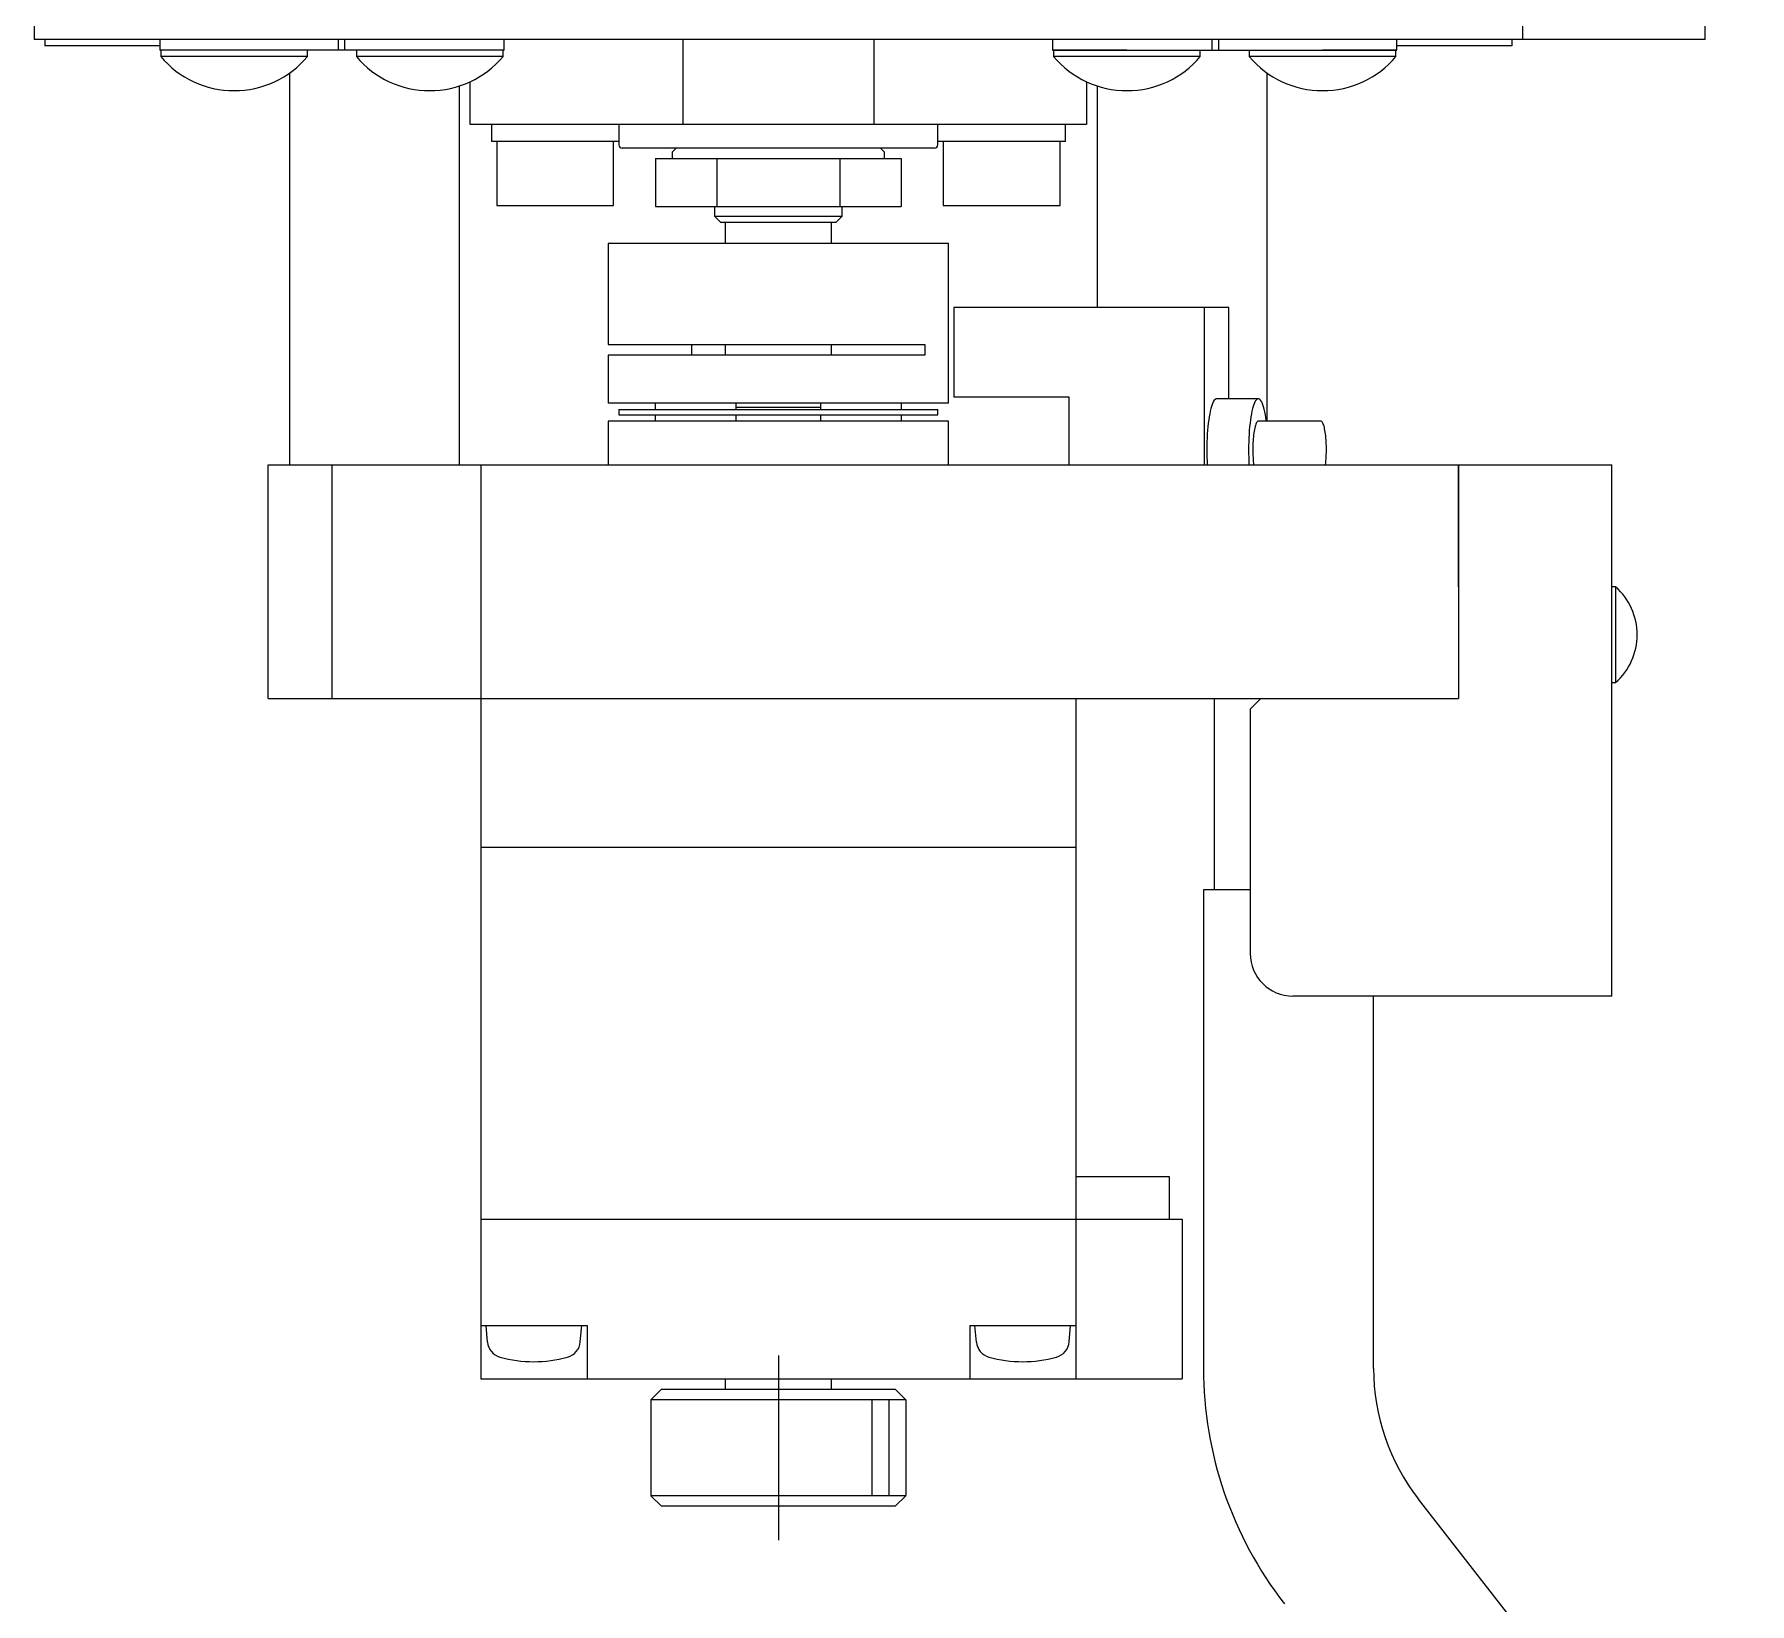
# Model space of a CAD drawing. Extents: x -4 to 428, y 25 to 494.
# Drawn here: x 126.9 to 207.6, y 221 to 294.8 of the extents above; entities that cross this region are included whole.
import ezdxf

# ---------------------------------------------------------------- set-up
doc = ezdxf.new("R2010")
doc.units = 0
doc.header["$LTSCALE"] = 10
doc.linetypes.add('CENTER', pattern=[2, 1.25, -0.25, 0.25, -0.25])
doc.layers.get('0').update_dxf_attribs({"linetype": 'CONTINUOUS'})

msp = doc.modelspace()

# ---------------------------------------------------------------- linework, layer by layer
at = {"color": 7, "linetype": 'CONTINUOUS'}
for p, q in [((126.93116, 364.548868), (126.93116, 294.548868)), ((196.93116, 364.548868), (196.93116, 294.548868)), ((205.53116, 294.548868), (205.53116, 364.548868)), ((205.53116, 294.548868), (126.93116, 294.548868)), ((127.43116, 294.548868), (127.43116, 294.248868)), ((132.83116, 294.548868), (132.83116, 294.048868)), ((149.03116, 294.048868), (149.03116, 294.548868)), ((157.43116, 294.548868), (157.43116, 290.548868)), ((166.43116, 290.548868), (166.43116, 294.548868)), ((174.831162, 294.548868), (174.831162, 294.048868)), ((191.031162, 294.048868), (191.031162, 294.548868)), ((196.43116, 294.548868), (196.43116, 294.248868)), ((132.83116, 294.248868), (127.43116, 294.248868)), ((136.33116, 294.048868), (132.83116, 294.048868)), ((136.33116, 294.048868), (132.88116, 294.048868)), ((132.88116, 294.048868), (132.88116, 293.748868)), ((140.23116, 294.048868), (136.33116, 294.048868)), ((139.78116, 293.748868), (139.78116, 294.048868)), ((141.23116, 294.048868), (140.23116, 294.048868)), ((142.53116, 294.048868), (141.53116, 294.048868)), ((142.08116, 294.048868), (142.08116, 293.748868)), ((145.53116, 294.048868), (142.53116, 294.048868)), ((149.03116, 294.048868), (145.53116, 294.048868)), ((148.98116, 294.048868), (145.53116, 294.048868)), ((148.98116, 293.748868), (148.98116, 294.048868)), ((174.831162, 294.048868), (178.331162, 294.048868)), ((178.331162, 294.04887), (174.881162, 294.04887)), ((174.881162, 294.04887), (174.881162, 293.74887)), ((178.331162, 294.048868), (181.331162, 294.048868)), ((181.331162, 294.048868), (182.331162, 294.048868)), ((181.781162, 293.74887), (181.781162, 294.04887)), ((182.631162, 294.048868), (183.631162, 294.048868)), ((183.631162, 294.048868), (187.531162, 294.048868)), ((184.081162, 294.048868), (184.081162, 293.748868)), ((187.531162, 294.048868), (191.031162, 294.048868)), ((190.981162, 294.048868), (187.531162, 294.048868)), ((190.981162, 293.748868), (190.981162, 294.048868)), ((196.43116, 294.248868), (191.031162, 294.248868)), ((138.93116, 292.971624), (138.93116, 274.548868)), ((184.93116, 276.59887), (184.93116, 292.971624)), ((146.93116, 274.548868), (146.93116, 292.371172)), ((147.43116, 290.548868), (147.43116, 292.567648)), ((176.43116, 292.56765), (176.43116, 290.548868)), ((176.93116, 292.371174), (176.93116, 281.94887)), ((157.43116, 290.548868), (147.43116, 290.548868)), ((148.43116, 290.548868), (148.43116, 289.748868)), ((154.43116, 290.548868), (154.43116, 289.598868)), ((166.43116, 290.548868), (157.43116, 290.548868)), ((176.43116, 290.548868), (166.43116, 290.548868)), ((169.43116, 289.598868), (169.43116, 290.548868)), ((175.43116, 289.748868), (175.43116, 290.548868)), ((154.43116, 289.748868), (148.43116, 289.748868)), ((148.68116, 289.748868), (148.68116, 286.748868)), ((154.18116, 286.748868), (154.18116, 289.748868)), ((175.43116, 289.748868), (169.43116, 289.748868)), ((169.68116, 289.748868), (169.68116, 286.748868)), ((175.18116, 286.748868), (175.18116, 289.748868)), ((161.93116, 289.448868), (154.58116, 289.448868)), ((156.157658, 288.948868), (156.157658, 286.698868)), ((156.157658, 288.948868), (157.601034, 288.948868)), ((157.13116, 289.448868), (156.93116, 289.248868)), ((156.93116, 289.248868), (156.93116, 288.948868)), ((157.601034, 288.948868), (159.04441, 288.948868)), ((159.04441, 288.948868), (159.04441, 286.698868)), ((159.04441, 288.948868), (161.93116, 288.948868)), ((169.28116, 289.448868), (161.93116, 289.448868)), ((161.93116, 288.948868), (164.817912, 288.948868)), ((164.817912, 288.948868), (164.817912, 286.698868)), ((164.817912, 288.948868), (166.261288, 288.948868)), ((166.261288, 288.948868), (167.704664, 288.948868)), ((166.93116, 289.248868), (166.73116, 289.448868)), ((166.93116, 288.948868), (166.93116, 289.248868)), ((167.704664, 288.948868), (167.704664, 286.698868)), ((148.68116, 286.748868), (154.18116, 286.748868)), ((156.157658, 286.698868), (159.04441, 286.698868)), ((158.93116, 286.69885), (158.93116, 286.248868)), ((159.04441, 286.698868), (164.817912, 286.698868)), ((164.817912, 286.698868), (167.704664, 286.698868)), ((164.93116, 286.248868), (164.93116, 286.69885)), ((169.68116, 286.748868), (175.18116, 286.748868)), ((158.93116, 286.248868), (159.23116, 285.948868)), ((161.93116, 285.948868), (159.23116, 285.948868)), ((159.43116, 285.948868), (159.43116, 284.948868)), ((164.63116, 285.948868), (161.93116, 285.948868)), ((164.43116, 284.948868), (164.43116, 285.948868)), ((164.63116, 285.948868), (164.93116, 286.248868)), ((169.93116, 284.948868), (153.93116, 284.948868)), ((153.93116, 284.948868), (153.93116, 280.198868)), ((169.93116, 277.448868), (169.93116, 284.948868)), ((170.193378, 281.94887), (170.193378, 277.74887)), ((181.972904, 281.94887), (170.193378, 281.94887)), ((183.117758, 281.94887), (181.972904, 281.94887)), ((181.972904, 274.548868), (181.972904, 281.94887)), ((183.117758, 277.64887), (183.117758, 281.94887)), ((153.93116, 280.198868), (168.8226, 280.198868)), ((157.868148, 279.698868), (157.868148, 280.198868)), ((159.43116, 280.198868), (159.43116, 279.698868)), ((164.43116, 279.698868), (164.43116, 280.198868)), ((168.8226, 280.198868), (168.8226, 279.698868)), ((168.8226, 279.698868), (153.93116, 279.698868)), ((153.93116, 279.698868), (153.93116, 277.448868)), ((170.193378, 277.74887), (175.592328, 277.74887)), ((175.592328, 277.74887), (175.592328, 274.548868)), ((182.438428, 277.582557), (182.403821, 277.531405)), ((182.473694, 277.619322), (182.438428, 277.582557)), ((182.509403, 277.641471), (182.473694, 277.619322)), ((182.545332, 277.64887), (182.509403, 277.641471)), ((184.508586, 277.64887), (182.545332, 277.64887)), ((184.401682, 277.582557), (184.367075, 277.531405)), ((184.436948, 277.619322), (184.401682, 277.582557)), ((184.472657, 277.641471), (184.436948, 277.619322)), ((184.508586, 277.64887), (184.472657, 277.641471)), ((184.545692, 277.640978), (184.508586, 277.64887)), ((184.582553, 277.617356), (184.545692, 277.640978)), ((184.618929, 277.578158), (184.582553, 277.617356)), ((169.93116, 277.448868), (153.93116, 277.448868)), ((154.43116, 277.148868), (169.43116, 277.148868)), ((154.43116, 277.148868), (154.43116, 276.898868)), ((154.43116, 276.898868), (169.43116, 276.898868)), ((156.142074, 277.448868), (156.142074, 277.148868)), ((156.142074, 276.898868), (156.142074, 276.598868)), ((159.942074, 277.148868), (159.942074, 277.448868)), ((159.942074, 277.248868), (161.93116, 277.248868)), ((159.942074, 276.598868), (159.942074, 276.898868)), ((161.93116, 277.248868), (163.920248, 277.248868)), ((163.920248, 277.448868), (163.920248, 277.148868)), ((163.920248, 276.898868), (163.920248, 276.598868)), ((167.720248, 277.148868), (167.720248, 277.448868)), ((167.720248, 276.598868), (167.720248, 276.898868)), ((169.43116, 276.898868), (169.43116, 277.148868)), ((182.197111, 276.807545), (182.17485, 276.659554)), ((182.221519, 276.945926), (182.197111, 276.807545)), ((182.247923, 277.073844), (182.221519, 276.945926)), ((182.276161, 277.19051), (182.247923, 277.073844)), ((182.306058, 277.295206), (182.276161, 277.19051)), ((182.337431, 277.387285), (182.306058, 277.295206)), ((182.370086, 277.46618), (182.337431, 277.387285)), ((182.403821, 277.531405), (182.370086, 277.46618)), ((184.160365, 276.807545), (184.138104, 276.659554)), ((184.184773, 276.945926), (184.160365, 276.807545)), ((184.211177, 277.073844), (184.184773, 276.945926)), ((184.239415, 277.19051), (184.211177, 277.073844)), ((184.269312, 277.295206), (184.239415, 277.19051)), ((184.300685, 277.387285), (184.269312, 277.295206)), ((184.33334, 277.46618), (184.300685, 277.387285)), ((184.367075, 277.531405), (184.33334, 277.46618)), ((184.654578, 277.523642), (184.618929, 277.578158)), ((184.689268, 277.454167), (184.654578, 277.523642)), ((184.722769, 277.37019), (184.689268, 277.454167)), ((184.754862, 277.272262), (184.722769, 277.37019)), ((184.785335, 277.161029), (184.754862, 277.272262)), ((184.813988, 277.03722), (184.785335, 277.161029)), ((184.840633, 276.901651), (184.813988, 277.03722)), ((184.865094, 276.755213), (184.840633, 276.901651)), ((169.93116, 276.598868), (153.93116, 276.598868)), ((153.93116, 276.598868), (153.93116, 274.548868)), ((169.93116, 274.548868), (169.93116, 276.598868)), ((182.109804, 275.99051), (182.100044, 275.809138)), ((182.122249, 276.16731), (182.109804, 275.99051)), ((182.137303, 276.338447), (182.122249, 276.16731)), ((182.154873, 276.502866), (182.137303, 276.338447)), ((182.17485, 276.659554), (182.154873, 276.502866)), ((184.073058, 275.99051), (184.063298, 275.809138)), ((184.085503, 276.16731), (184.073058, 275.99051)), ((184.100557, 276.338447), (184.085503, 276.16731)), ((184.118127, 276.502866), (184.100557, 276.338447)), ((184.138104, 276.659554), (184.118127, 276.502866)), ((184.30019, 276.04238), (184.288953, 275.954243)), ((184.312712, 276.125624), (184.30019, 276.04238)), ((184.326441, 276.203464), (184.312712, 276.125624)), ((184.341294, 276.275418), (184.326441, 276.203464)), ((184.357177, 276.341043), (184.341294, 276.275418)), ((184.373995, 276.399934), (184.357177, 276.341043)), ((184.391642, 276.451728), (184.373995, 276.399934)), ((184.41001, 276.496107), (184.391642, 276.451728)), ((184.428986, 276.532796), (184.41001, 276.496107)), ((184.448453, 276.561569), (184.428986, 276.532796)), ((184.46829, 276.582249), (184.448453, 276.561569)), ((184.488376, 276.594708), (184.46829, 276.582249)), ((184.508586, 276.59887), (184.488376, 276.594708)), ((187.453468, 276.59887), (184.508586, 276.59887)), ((184.887211, 276.59887), (184.865094, 276.755213)), ((187.472916, 276.595017), (187.453468, 276.59887)), ((187.492252, 276.58348), (187.472916, 276.595017)), ((187.511367, 276.564326), (187.492252, 276.58348)), ((187.530151, 276.537663), (187.511367, 276.564326)), ((187.548498, 276.503645), (187.530151, 276.537663)), ((187.566302, 276.462464), (187.548498, 276.503645)), ((187.583463, 276.414356), (187.566302, 276.462464)), ((187.599881, 276.359595), (187.583463, 276.414356)), ((187.615464, 276.298495), (187.599881, 276.359595)), ((187.630121, 276.231403), (187.615464, 276.298495)), ((187.643771, 276.158704), (187.630121, 276.231403)), ((187.656335, 276.080811), (187.643771, 276.158704)), ((187.66774, 275.998169), (187.656335, 276.080811)), ((187.677922, 275.911251), (187.66774, 275.998169)), ((182.088802, 275.437171), (182.087391, 275.24887)), ((182.087391, 275.24887), (182.088644, 275.07145)), ((182.093029, 275.624312), (182.088802, 275.437171)), ((182.100044, 275.809138), (182.093029, 275.624312)), ((184.052056, 275.437171), (184.050645, 275.24887)), ((184.050645, 275.24887), (184.051898, 275.07145)), ((184.056283, 275.624312), (184.052056, 275.437171)), ((184.063298, 275.809138), (184.056283, 275.624312)), ((184.251788, 275.354789), (184.250994, 275.24887)), ((184.250994, 275.24887), (184.251592, 275.156952)), ((184.254165, 275.460056), (184.251788, 275.354789)), ((184.258111, 275.564021), (184.254165, 275.460056)), ((184.263602, 275.666043), (184.258111, 275.564021)), ((184.270602, 275.765492), (184.263602, 275.666043)), ((184.27907, 275.861757), (184.270602, 275.765492)), ((184.288953, 275.954243), (184.27907, 275.861757)), ((187.686824, 275.820552), (187.677922, 275.911251)), ((187.694393, 275.72659), (187.686824, 275.820552)), ((187.700587, 275.629901), (187.694393, 275.72659)), ((187.705371, 275.531037), (187.700587, 275.629901)), ((187.708717, 275.430563), (187.705371, 275.531037)), ((187.710606, 275.329051), (187.708717, 275.430563)), ((187.709978, 275.125237), (187.711027, 275.227082)), ((187.711027, 275.227082), (187.710606, 275.329051)), ((137.93116, 263.548868), (137.93116, 274.548868)), ((137.93116, 274.548868), (201.13116, 274.548868)), ((140.93116, 274.548868), (140.93116, 263.548868)), ((147.93116, 274.548868), (147.93116, 231.548868)), ((182.088644, 275.07145), (182.092396, 274.895001)), ((182.092396, 274.895001), (182.098627, 274.720489)), ((182.098627, 274.720489), (182.107302, 274.548869)), ((184.051898, 275.07145), (184.05565, 274.895001)), ((184.05565, 274.895001), (184.061881, 274.720489)), ((184.061881, 274.720489), (184.070556, 274.548869)), ((184.251592, 275.156952), (184.253382, 275.065461)), ((184.253382, 275.065461), (184.256357, 274.974821)), ((184.256357, 274.974821), (184.260503, 274.885454)), ((184.260503, 274.885454), (184.2658, 274.797773)), ((184.2658, 274.797773), (184.272224, 274.712185)), ((184.272224, 274.712185), (184.279745, 274.629089)), ((184.279745, 274.629089), (184.288328, 274.548869)), ((187.673727, 274.548869), (187.683182, 274.638015)), ((187.683182, 274.638015), (187.691326, 274.730648)), ((187.691326, 274.730648), (187.698112, 274.826239)), ((187.698112, 274.826239), (187.703502, 274.924242)), ((187.703502, 274.924242), (187.707465, 275.024098)), ((187.707465, 275.024098), (187.709978, 275.125237)), ((193.93116, 274.548868), (193.93116, 263.548868)), ((193.93116, 268.798868), (193.93116, 274.548868)), ((201.13116, 249.548868), (201.13116, 274.548868)), ((201.13116, 268.798868), (201.13116, 274.548868)), ((201.315474, 268.798868), (201.13116, 268.798868)), ((202.149748, 267.560388), (202.154634, 267.56277)), ((202.149748, 267.560388), (202.154634, 267.56277)), ((202.154634, 265.534966), (202.149748, 265.53735)), ((201.13116, 249.548868), (201.13116, 264.298868)), ((201.13116, 264.298868), (201.315474, 264.298868)), ((137.93116, 263.548868), (193.93116, 263.548868)), ((175.93116, 263.548868), (175.93116, 231.548868)), ((182.43116, 263.548868), (182.43116, 254.548868)), ((184.63116, 263.548868), (184.13116, 263.048868)), ((184.13116, 263.048868), (184.13116, 251.548868)), ((184.13116, 254.548868), (181.93116, 254.548868)), ((181.93116, 254.548868), (181.93116, 232.03189)), ((200.13116, 249.548868), (186.13116, 249.548868)), ((189.93116, 232.03189), (189.93116, 249.548868)), ((201.13116, 249.548868), (200.13116, 249.548868)), ((180.33116, 241.048868), (175.93116, 241.048868)), ((180.33116, 239.058868), (180.33116, 241.048868)), ((147.93116, 239.048868), (147.93116, 233.548868)), ((175.93116, 239.048868), (180.93116, 239.048868)), ((180.93116, 239.048868), (180.93116, 231.548868)), ((147.93116, 234.048868), (152.93116, 234.048868)), ((148.249575, 233.266879), (148.18116, 234.048868)), ((152.614017, 233.281418), (152.68116, 234.048868)), ((152.93116, 234.048868), (152.93116, 231.548868)), ((170.93116, 234.048868), (175.93116, 234.048868)), ((170.93116, 234.048868), (170.93116, 231.548868)), ((171.249575, 233.266879), (171.18116, 234.048868)), ((175.614017, 233.281418), (175.68116, 234.048868)), ((147.93116, 231.548868), (180.93116, 231.548868)), ((156.43116, 231.048868), (155.934816, 230.552524)), ((156.43116, 231.048868), (167.43116, 231.048868)), ((159.43116, 231.548868), (159.43116, 231.048868)), ((164.43116, 231.048868), (164.43116, 231.548868)), ((167.927506, 230.552525), (167.43116, 231.048868)), ((155.93116, 230.548868), (155.93116, 226.048868)), ((155.93116, 230.548868), (155.93116, 226.048868)), ((155.934816, 230.548868), (155.934816, 226.045215)), ((167.927506, 230.548868), (167.927506, 226.048868)), ((167.93116, 230.548868), (167.93116, 226.048868)), ((167.93116, 230.548868), (167.93116, 226.048868)), ((155.934816, 226.045215), (156.43116, 225.548868)), ((167.43116, 225.548868), (167.927506, 226.045214)), ((167.43116, 225.548868), (156.43116, 225.548868)), ((207.623618, 205.905554), (192.045408, 225.882508))]:
    msp.add_line(p, q, dxfattribs=at)
at = {"color": 4, "linetype": 'CONTINUOUS'}
for p, q in [((141.23116, 294.548868), (141.23116, 294.048868)), ((141.53116, 294.048868), (141.53116, 294.548868)), ((182.331162, 294.048868), (182.331162, 294.548868)), ((182.631162, 294.548868), (182.631162, 294.048868)), ((136.33116, 293.748868), (132.88116, 293.748868)), ((139.78116, 293.748868), (136.33116, 293.748868)), ((141.53116, 294.048868), (141.23116, 294.048868)), ((145.53116, 293.748868), (142.08116, 293.748868)), ((148.98116, 293.748868), (145.53116, 293.748868)), ((178.331162, 293.74887), (174.881162, 293.74887)), ((181.781162, 293.74887), (178.331162, 293.74887)), ((182.331162, 294.048868), (182.631162, 294.048868)), ((187.531162, 293.748868), (184.081162, 293.748868)), ((190.981162, 293.748868), (187.531162, 293.748868)), ((158.93116, 286.248868), (161.93116, 286.248868)), ((161.93116, 286.248868), (164.93116, 286.248868)), ((201.315474, 268.798868), (201.315474, 266.548868)), ((201.315474, 266.548868), (201.315474, 264.298868)), ((147.93116, 256.558868), (175.93116, 256.558868)), ((147.93116, 239.058868), (149.085928, 239.058868)), ((147.94116, 239.048868), (147.94116, 239.058868)), ((149.085928, 239.058868), (175.93116, 239.058868)), ((149.089822, 239.048868), (149.089822, 239.058868)), ((167.93116, 230.548868), (155.93116, 230.548868)), ((166.33116, 230.548868), (166.33116, 226.048868)), ((167.13116, 230.548868), (167.13116, 226.048868)), ((155.93116, 226.048868), (167.93116, 226.048868))]:
    msp.add_line(p, q, dxfattribs=at)
at = {"color": 4, "linetype": 'CENTER'}
msp.add_line((161.93116, 232.638868), (161.93116, 223.958868), dxfattribs=at)
at = {"color": 7, "linetype": 'CONTINUOUS'}
for centre, radius, start, end in [((136.33116, 296.6684), 4.519532, 220.239271, 319.760734), ((145.53116, 296.6684), 4.519532, 220.239271, 319.760734), ((178.331162, 296.6684), 4.519532, 220.239266, 319.760763), ((187.531162, 296.6684), 4.519532, 220.239266, 319.760729), ((154.58116, 289.598868), 0.15, 180, 270), ((169.28116, 289.598868), 0.15, 270, 0), ((199.33116, 266.548868), 3, 311.409635, 48.590378), ((186.13116, 251.548868), 2, 180, 270), ((149.046531, 233.336603), 0.8, 185, 254.557284), ((151.796156, 233.352972), 0.820985, 285.281572, 355), ((172.046531, 233.336603), 0.8, 185, 254.557284), ((174.796156, 233.352972), 0.820985, 285.281572, 355), ((150.43116, 238.348868), 6, 254.557284, 285.281572), ((173.43116, 238.348868), 6, 254.557284, 285.281572), ((199.931162, 232.03189), 18, 180, 217.947431), ((199.931162, 232.03189), 10, 180, 217.947431)]:
    msp.add_arc(centre, radius, start, end, dxfattribs=at)

doc.saveas('drawing.dxf')
